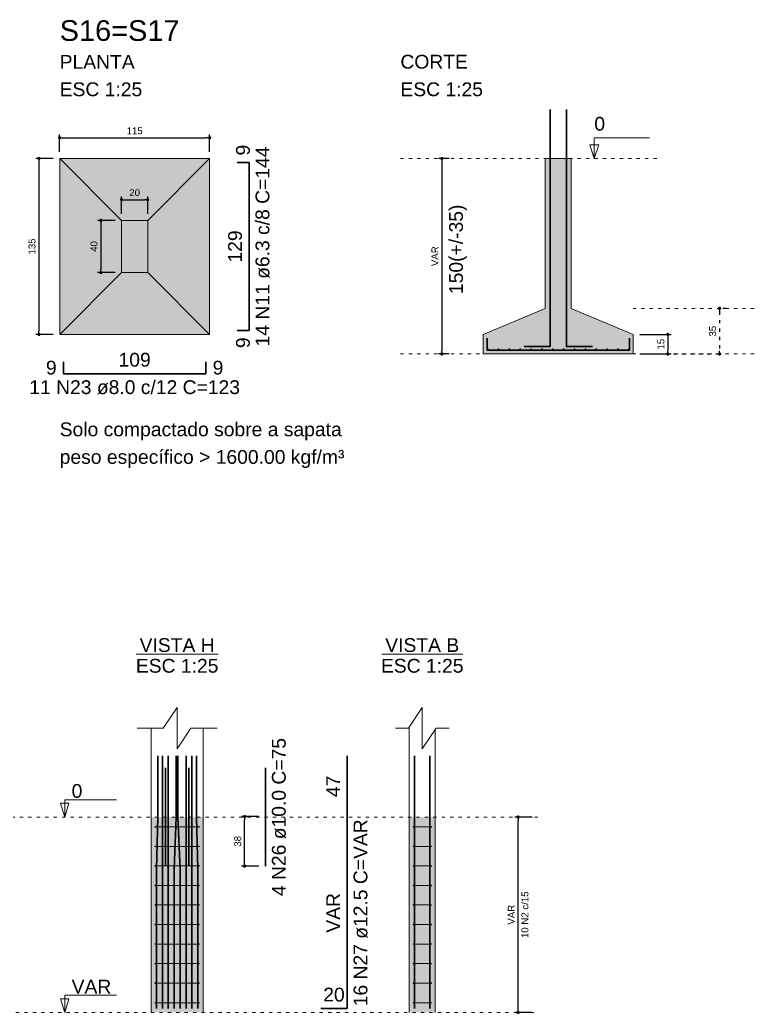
# Model space of a CAD drawing. Header units: millimetres. Extents: x 180 to 11148, y -1598 to 1045.
# Drawn here: x 762.21 to 784.72, y 10.44 to 40.96 of the extents above; entities that cross this region are included whole.
import ezdxf

# ---------------------------------------------------------------- set-up
doc = ezdxf.new("R2010")
doc.units = ezdxf.units.MM
doc.header["$MEASUREMENT"] = 0
doc.linetypes.add('DOT2', pattern=[3.175, 0, -3.175])
for name, color, linetype, lineweight in [('Descrição da armadura', 7, 'Continuous', 5), ('DT-Armadura', 2, 'Continuous', 30), ('DT-Barras na forma', 2, 'Continuous', 30), ('DT-Barras no corte', 5, 'Continuous', 5), ('DT-Barras rebatidas', 2, 'Continuous', 30), ('DT-Cotas', 9, 'Continuous', 5), ('DT-Estribos na forma', 5, 'Continuous', 5), ('DT-Forma', 5, 'Continuous', 5), ('DT-Hachura sapatas em corte', 43, 'Continuous', 5), ('DT-Hachura sapatas em planta', 43, 'Continuous', 5), ('DT-Hachura vista pilares', 252, 'Continuous', 5), ('DT-Pontilhado', 9, 'DOT2', 5), ('DT-Textos', 7, 'Continuous', 5), ('DT-Título', 3, 'Continuous', 20), ('Textos armaduras', 7, 'Continuous', 5)]:
    doc.layers.add(name, color=color, linetype=linetype, lineweight=lineweight)
doc.styles.add('Arial', font='arial.ttf')
doc.dimstyles.new('UM_25.000000', dxfattribs={"dimtxt": 0.18, "dimasz": 0.1, "dimexe": 0.1, "dimexo": 0.2, "dimgap": 0, "dimtad": 1, "dimtih": 1, "dimtoh": 1, "dimdec": 1, "dimlfac": 25, "dimzin": 0, "dimdsep": 46, "dimtxsty": 'Standard', "dimcen": 0.09, "dimdle": 0.1, "dimadec": 1, "dimazin": 2, "dimtfac": 1, "dimtdec": 4, "dimtofl": 0, "dimtmove": 0, "dimatfit": 3, "dimfxl": 1, "dimtolj": 1, "dimarcsym": 0})

# ---------------------------------------------------------------- blocks, each defined once
blk = doc.blocks.new('_Dot')
at = {"color": 0, "linetype": 'ByBlock', "lineweight": -2}
blk.add_line((-0.5, 0), (-1, 0), dxfattribs=at)
at = {"color": 0, "linetype": 'ByBlock', "const_width": 0.5}
blk.add_lwpolyline([(-0.25, 0, 1), (0.25, 0, 1)], format="xyb", close=True, dxfattribs=at)
blk = doc.blocks.new('*D135')
at = {"layer": 'Defpoints', "color": 0, "transparency": 16777216}
for p in [(763.425, 36.701), (762.79, 31.301), (763.425, 31.301)]:
    blk.add_point(p, dxfattribs=at)
at = {"layer": 'DT-Cotas', "color": 0, "lineweight": -2, "transparency": 16777216}
for p, q in [((763.225, 36.701), (762.69, 36.701)), ((762.79, 36.601), (762.79, 31.401)), ((763.225, 31.301), (762.69, 31.301))]:
    blk.add_line(p, q, dxfattribs=at)
at = {"layer": 'DT-Cotas', "color": 0, "lineweight": -2, "transparency": 16777216, "xscale": 0.1000000014901161, "yscale": 0.1000000014901161, "zscale": 0.1000000014901161}
for p, rotation in [((762.79, 36.701), 90), ((762.79, 31.301), 270)]:
    blk.add_blockref('_Dot', p, dxfattribs=dict(at, rotation=rotation))
at = {"layer": 'DT-Cotas', "transparency": 16777216, "insert": (762.578, 34.001), "char_height": 0.2118, "attachment_point": 5, "rotation": 90, "style": 'Arial'}
blk.add_mtext('\\A1;135', dxfattribs=at)
blk = doc.blocks.new('*D136')
at = {"layer": 'Defpoints', "color": 0, "transparency": 16777216}
for p in [(768.025, 37.337), (763.425, 36.701), (768.025, 36.701)]:
    blk.add_point(p, dxfattribs=at)
at = {"layer": 'DT-Cotas', "color": 0, "lineweight": -2, "transparency": 16777216}
for p, q in [((763.425, 36.901), (763.425, 37.437)), ((763.525, 37.337), (767.925, 37.337)), ((768.025, 36.901), (768.025, 37.437))]:
    blk.add_line(p, q, dxfattribs=at)
at = {"layer": 'DT-Cotas', "color": 0, "lineweight": -2, "transparency": 16777216, "xscale": 0.1000000014901161, "yscale": 0.1000000014901161, "zscale": 0.1000000014901161, "rotation": 180}
blk.add_blockref('_Dot', (763.425, 37.337), dxfattribs=at)
at = {"layer": 'DT-Cotas', "color": 0, "lineweight": -2, "transparency": 16777216, "xscale": 0.1000000014901161, "yscale": 0.1000000014901161, "zscale": 0.1000000014901161}
blk.add_blockref('_Dot', (768.025, 37.337), dxfattribs=at)
at = {"layer": 'DT-Cotas', "transparency": 16777216, "insert": (765.725, 37.549), "char_height": 0.2118, "attachment_point": 5, "rotation": 0.0057, "style": 'Arial'}
blk.add_mtext('\\A1;115', dxfattribs=at)
blk = doc.blocks.new('*D137')
at = {"layer": 'Defpoints', "color": 0, "transparency": 16777216}
for p in [(765.325, 34.801), (764.69, 33.201), (765.325, 33.201)]:
    blk.add_point(p, dxfattribs=at)
at = {"layer": 'DT-Cotas', "color": 0, "lineweight": -2, "transparency": 16777216}
for p, q in [((765.125, 34.801), (764.59, 34.801)), ((764.69, 34.701), (764.69, 33.301)), ((765.125, 33.201), (764.59, 33.201))]:
    blk.add_line(p, q, dxfattribs=at)
at = {"layer": 'DT-Cotas', "color": 0, "lineweight": -2, "transparency": 16777216, "xscale": 0.1000000014901161, "yscale": 0.1000000014901161, "zscale": 0.1000000014901161}
for p, rotation in [((764.69, 34.801), 90), ((764.69, 33.201), 270)]:
    blk.add_blockref('_Dot', p, dxfattribs=dict(at, rotation=rotation))
at = {"layer": 'DT-Cotas', "transparency": 16777216, "insert": (764.478, 34.001), "char_height": 0.2118, "attachment_point": 5, "rotation": 90, "style": 'Arial'}
blk.add_mtext('\\A1;40', dxfattribs=at)
blk = doc.blocks.new('*D138')
at = {"layer": 'Defpoints', "color": 0, "transparency": 16777216}
for p in [(766.125, 35.437), (765.325, 34.801), (766.125, 34.801)]:
    blk.add_point(p, dxfattribs=at)
at = {"layer": 'DT-Cotas', "color": 0, "lineweight": -2, "transparency": 16777216}
for p, q in [((765.325, 35.001), (765.325, 35.537)), ((765.425, 35.437), (766.025, 35.437)), ((766.125, 35.001), (766.125, 35.537))]:
    blk.add_line(p, q, dxfattribs=at)
at = {"layer": 'DT-Cotas', "color": 0, "lineweight": -2, "transparency": 16777216, "xscale": 0.1000000014901161, "yscale": 0.1000000014901161, "zscale": 0.1000000014901161, "rotation": 180}
blk.add_blockref('_Dot', (765.325, 35.437), dxfattribs=at)
at = {"layer": 'DT-Cotas', "color": 0, "lineweight": -2, "transparency": 16777216, "xscale": 0.1000000014901161, "yscale": 0.1000000014901161, "zscale": 0.1000000014901161}
blk.add_blockref('_Dot', (766.125, 35.437), dxfattribs=at)
at = {"layer": 'DT-Cotas', "transparency": 16777216, "insert": (765.725, 35.649), "char_height": 0.2118, "attachment_point": 5, "rotation": 0.0057, "style": 'Arial'}
blk.add_mtext('\\A1;20', dxfattribs=at)
blk = doc.blocks.new('*D139')
at = {"layer": 'Defpoints', "color": 0, "transparency": 16777216}
for p in [(775.57, 36.701), (775.147, 30.701), (775.57, 30.701)]:
    blk.add_point(p, dxfattribs=at)
at = {"layer": 'DT-Cotas', "color": 0, "lineweight": -2, "transparency": 16777216}
for p, q in [((775.37, 36.701), (775.047, 36.701)), ((775.147, 36.601), (775.147, 30.801)), ((775.37, 30.701), (775.047, 30.701))]:
    blk.add_line(p, q, dxfattribs=at)
at = {"layer": 'DT-Cotas', "color": 0, "lineweight": -2, "transparency": 16777216, "xscale": 0.1000000014901161, "yscale": 0.1000000014901161, "zscale": 0.1000000014901161}
for p, rotation in [((775.147, 36.701), 90), ((775.147, 30.701), 270)]:
    blk.add_blockref('_Dot', p, dxfattribs=dict(at, rotation=rotation))
at = {"layer": 'DT-Cotas', "transparency": 16777216, "insert": (774.935, 33.701), "char_height": 0.2118, "attachment_point": 5, "rotation": 90, "style": 'Arial'}
blk.add_mtext('\\A1;VAR', dxfattribs=at)
blk = doc.blocks.new('*D140')
at = {"layer": 'Defpoints', "color": 0, "transparency": 16777216}
for p in [(781.017, 31.301), (781.017, 30.701), (782.076, 30.701)]:
    blk.add_point(p, dxfattribs=at)
at = {"layer": 'DT-Cotas', "color": 0, "lineweight": -2, "transparency": 16777216}
for p, q in [((781.217, 31.301), (782.176, 31.301)), ((782.076, 31.201), (782.076, 30.801)), ((781.217, 30.701), (782.176, 30.701))]:
    blk.add_line(p, q, dxfattribs=at)
at = {"layer": 'DT-Cotas', "color": 0, "lineweight": -2, "transparency": 16777216, "xscale": 0.1000000014901161, "yscale": 0.1000000014901161, "zscale": 0.1000000014901161}
for p, rotation in [((782.076, 31.301), 90), ((782.076, 30.701), 270)]:
    blk.add_blockref('_Dot', p, dxfattribs=dict(at, rotation=rotation))
at = {"layer": 'DT-Cotas', "transparency": 16777216, "insert": (781.865, 31.001), "char_height": 0.2118, "attachment_point": 5, "rotation": 90, "style": 'Arial'}
blk.add_mtext('\\A1;15', dxfattribs=at)
blk = doc.blocks.new('*D141')
at = {"layer": 'Defpoints', "color": 0, "ltscale": 0.05, "transparency": 16777216}
for p in [(783.665, 32.101), (781.017, 30.701), (783.665, 30.701)]:
    blk.add_point(p, dxfattribs=at)
at = {"layer": 'DT-Pontilhado', "color": 0, "lineweight": -2, "ltscale": 0.05, "transparency": 16777216}
for p, q in [((783.865, 32.101), (783.765, 32.101)), ((783.665, 32.001), (783.665, 30.801)), ((781.217, 30.701), (783.765, 30.701))]:
    blk.add_line(p, q, dxfattribs=at)
at = {"layer": 'DT-Pontilhado', "color": 0, "lineweight": -2, "ltscale": 0.05, "transparency": 16777216, "xscale": 0.1000000014901161, "yscale": 0.1000000014901161, "zscale": 0.1000000014901161}
for p, rotation in [((783.665, 32.101), 90), ((783.665, 30.701), 270)]:
    blk.add_blockref('_Dot', p, dxfattribs=dict(at, rotation=rotation))
at = {"layer": 'DT-Pontilhado', "ltscale": 0.05, "transparency": 16777216, "insert": (783.453, 31.401), "char_height": 0.2118, "attachment_point": 5, "rotation": 90, "style": 'Arial'}
blk.add_mtext('\\A1;35', dxfattribs=at)
blk = doc.blocks.new('*D194')
at = {"layer": 'Defpoints', "color": 0, "transparency": 16777216}
for p in [(769.099, 16.5), (769.734, 16.5), (769.734, 14.98)]:
    blk.add_point(p, dxfattribs=at)
at = {"layer": 'DT-Cotas', "color": 0, "lineweight": -2, "transparency": 16777216}
for p, q in [((769.534, 16.5), (768.999, 16.5)), ((769.099, 15.08), (769.099, 16.4)), ((769.534, 14.98), (768.999, 14.98))]:
    blk.add_line(p, q, dxfattribs=at)
at = {"layer": 'DT-Cotas', "color": 0, "lineweight": -2, "transparency": 16777216, "xscale": 0.1000000014901161, "yscale": 0.1000000014901161, "zscale": 0.1000000014901161}
for p, rotation in [((769.099, 16.5), 90), ((769.099, 14.98), 270)]:
    blk.add_blockref('_Dot', p, dxfattribs=dict(at, rotation=rotation))
at = {"layer": 'DT-Cotas', "transparency": 16777216, "insert": (768.887, 15.74), "char_height": 0.2118, "attachment_point": 5, "rotation": 90, "style": 'Arial'}
blk.add_mtext('\\A1;38', dxfattribs=at)
blk = doc.blocks.new('*D195')
at = {"layer": 'Defpoints', "color": 0, "transparency": 16777216}
for p in [(777.486, 16.486), (778.122, 16.486), (778.122, 10.486)]:
    blk.add_point(p, dxfattribs=at)
at = {"layer": 'DT-Cotas', "color": 0, "lineweight": -2, "transparency": 16777216}
for p, q in [((777.922, 16.486), (777.386, 16.486)), ((777.486, 10.586), (777.486, 16.386)), ((777.922, 10.486), (777.386, 10.486))]:
    blk.add_line(p, q, dxfattribs=at)
at = {"layer": 'DT-Cotas', "color": 0, "lineweight": -2, "transparency": 16777216, "xscale": 0.1000000014901161, "yscale": 0.1000000014901161, "zscale": 0.1000000014901161}
for p, rotation in [((777.486, 16.486), 90), ((777.486, 10.486), 270)]:
    blk.add_blockref('_Dot', p, dxfattribs=dict(at, rotation=rotation))
blk = doc.blocks.new('*D196')
at = {"layer": 'Defpoints', "color": 0, "transparency": 16777216}
for p in [(777.486, 16.486), (778.122, 16.486), (778.122, 10.486)]:
    blk.add_point(p, dxfattribs=at)
at = {"layer": 'DT-Cotas', "color": 0, "lineweight": -2, "transparency": 16777216}
for p, q in [((777.922, 16.486), (777.386, 16.486)), ((777.486, 10.586), (777.486, 16.386)), ((777.922, 10.486), (777.386, 10.486))]:
    blk.add_line(p, q, dxfattribs=at)
at = {"layer": 'DT-Cotas', "color": 0, "lineweight": -2, "transparency": 16777216, "xscale": 0.1000000014901161, "yscale": 0.1000000014901161, "zscale": 0.1000000014901161}
for p, rotation in [((777.486, 16.486), 90), ((777.486, 10.486), 270)]:
    blk.add_blockref('_Dot', p, dxfattribs=dict(at, rotation=rotation))

msp = doc.modelspace()

# ---------------------------------------------------------------- hatches: boundary and pattern name
at = {"layer": 'DT-Hachura sapatas em corte', "linetype": 'Continuous'}
msp.add_hatch(color=256, dxfattribs=at).paths.add_polyline_path([(778.3175, 32.1013), (778.3175, 32.1013), (776.4175, 31.3013), (776.4175, 30.7013), (781.0175, 30.7013), (781.0175, 31.3013), (779.1175, 32.1013), (779.1175, 32.1013), (779.1175, 36.7013), (778.3175, 36.7013), (778.3175, 32.1013)])
at = {"layer": 'DT-Hachura sapatas em planta', "linetype": 'Continuous'}
msp.add_hatch(color=256, dxfattribs=at).paths.add_polyline_path([(763.4254, 31.3013), (768.0254, 31.3013), (768.0254, 36.7013), (763.4254, 36.7013), (763.4254, 31.3013)])
at = {"layer": 'DT-Hachura vista pilares', "linetype": 'Continuous'}
for points in [[(766.2281, 10.4863), (766.2281, 16.4863), (767.8281, 16.4863), (767.8281, 10.4863), (766.2281, 10.4863)], [(774.1449, 10.4863), (774.1449, 16.4863), (774.9449, 16.4863), (774.9449, 10.4863), (774.1449, 10.4863)]]:
    msp.add_hatch(color=256, dxfattribs=at).paths.add_polyline_path(points)

# ---------------------------------------------------------------- linework, layer by layer
at = {"layer": 'DT-Armadura'}
for p, q in [((769.2326, 36.5813), (768.8726, 36.5813)), ((769.2326, 31.4213), (769.2326, 36.5813)), ((768.8726, 31.4213), (769.2326, 31.4213)), ((763.5454, 30.4541), (763.5454, 30.0941)), ((767.9054, 30.0941), (767.9054, 30.4541)), ((763.5454, 30.0941), (767.9054, 30.0941))]:
    msp.add_line(p, q, dxfattribs=at)
for points in [[(778.4675, 38.2081), (778.4675, 30.9263), (777.6675, 30.9263)], [(778.9675, 38.2081), (778.9675, 30.9263), (779.7675, 30.9263)], [(776.5375, 31.1813), (776.5375, 30.8213), (780.8975, 30.8213), (780.8975, 31.1813)]]:
    msp.add_lwpolyline(points, dxfattribs=at)
at = {"layer": 'DT-Barras na forma'}
for points in [[(766.3931, 10.6063), (766.3931, 14.8863), (766.4331, 16.4863), (766.4331, 18.3697)], [(766.5745, 10.6063), (766.5745, 14.8863), (766.5753, 16.4863), (766.5753, 18.3697)], [(766.7559, 10.6063), (766.7559, 16.4863), (766.7559, 18.3697)], [(766.9374, 10.6063), (766.9374, 14.8863), (767.002, 16.4863), (767.002, 18.3697)], [(767.1188, 10.6063), (767.1188, 14.8863), (767.0542, 16.4863), (767.0542, 18.3697)], [(767.3002, 10.6063), (767.3002, 16.4863), (767.3002, 18.3697)], [(767.4816, 10.6063), (767.4816, 14.8863), (767.4808, 16.4863), (767.4808, 18.3697)], [(767.6631, 10.6063), (767.6631, 14.8863), (767.6231, 16.4863), (767.6231, 18.3697)], [(774.3099, 10.6063), (774.3099, 14.8863), (774.3099, 16.4863), (774.3099, 18.3697)], [(774.7799, 10.6063), (774.7799, 14.8863), (774.7799, 16.4863), (774.7799, 18.3697)], [(766.6725, 14.9796), (766.6725, 17.9931)], [(767.3836, 14.9796), (767.3836, 17.9931)]]:
    msp.add_lwpolyline(points, dxfattribs=at)
at = {"layer": 'DT-Barras no corte'}
for centre in [(776.5501, 30.8479), (776.8835, 30.8479), (777.217, 30.8479), (777.5504, 30.8479), (777.8839, 30.8479), (778.2173, 30.8479), (778.5507, 30.8479), (778.8842, 30.8479), (779.2176, 30.8479), (779.5511, 30.8479), (779.8845, 30.8479), (780.218, 30.8479), (780.5514, 30.8479), (780.8849, 30.8479)]:
    msp.add_circle(centre, 0.0126, dxfattribs=at)
at = {"layer": 'DT-Barras rebatidas'}
for p, q in [((772.2387, 16.4863), (772.2387, 18.3697)), ((769.7343, 14.9796), (769.7343, 17.9931)), ((772.2387, 10.6063), (772.2387, 16.4863)), ((771.4387, 10.6063), (772.2387, 10.6063))]:
    msp.add_line(p, q, dxfattribs=at)
at = {"layer": 'DT-Cotas'}
for points in [[(765.8045, 19.2169), (766.6045, 19.2169), (767.0281, 19.8523), (767.0281, 18.5815), (767.4517, 19.2169), (768.2517, 19.2169)], [(773.7213, 19.2169), (774.1213, 19.2169), (774.5449, 19.8523), (774.5449, 18.5815), (774.9685, 19.2169), (775.3685, 19.2169)]]:
    msp.add_lwpolyline(points, dxfattribs=at)
at = {"layer": 'DT-Estribos na forma'}
for p, q in [((766.3581, 16.1863), (767.6981, 16.1863)), ((774.2749, 16.1863), (774.8149, 16.1863)), ((766.3581, 15.5863), (767.6981, 15.5863)), ((774.2749, 15.5863), (774.8149, 15.5863)), ((766.3581, 14.9863), (767.6981, 14.9863)), ((774.2749, 14.9863), (774.8149, 14.9863)), ((766.3581, 14.3863), (767.6981, 14.3863)), ((774.2749, 14.3863), (774.8149, 14.3863)), ((766.3581, 13.7863), (767.6981, 13.7863)), ((774.2749, 13.7863), (774.8149, 13.7863)), ((766.3581, 13.1863), (767.6981, 13.1863)), ((774.2749, 13.1863), (774.8149, 13.1863)), ((766.3581, 12.5863), (767.6981, 12.5863)), ((774.2749, 12.5863), (774.8149, 12.5863)), ((766.3581, 11.9863), (767.6981, 11.9863)), ((774.2749, 11.9863), (774.8149, 11.9863)), ((766.3581, 11.3863), (767.6981, 11.3863)), ((774.2749, 11.3863), (774.8149, 11.3863)), ((766.3581, 10.7863), (767.6981, 10.7863)), ((774.2749, 10.7863), (774.8149, 10.7863))]:
    msp.add_line(p, q, dxfattribs=at)
for centre in [(766.3581, 16.1863), (767.6981, 16.1863), (774.2749, 16.1863), (774.8149, 16.1863), (766.3581, 15.5863), (767.6981, 15.5863), (774.2749, 15.5863), (774.8149, 15.5863), (766.3581, 14.9863), (767.6981, 14.9863), (774.2749, 14.9863), (774.8149, 14.9863), (766.3581, 14.3863), (767.6981, 14.3863), (774.2749, 14.3863), (774.8149, 14.3863), (766.3581, 13.7863), (767.6981, 13.7863), (774.2749, 13.7863), (774.8149, 13.7863), (766.3581, 13.1863), (767.6981, 13.1863), (774.2749, 13.1863), (774.8149, 13.1863), (766.3581, 12.5863), (767.6981, 12.5863), (774.2749, 12.5863), (774.8149, 12.5863), (766.3581, 11.9863), (767.6981, 11.9863), (774.2749, 11.9863), (774.8149, 11.9863), (766.3581, 11.3863), (767.6981, 11.3863), (774.2749, 11.3863), (774.8149, 11.3863), (766.3581, 10.7863), (767.6981, 10.7863), (774.2749, 10.7863), (774.8149, 10.7863)]:
    msp.add_circle(centre, 0.01, dxfattribs=at)
at = {"layer": 'DT-Forma'}
for p, q in [((763.4254, 36.7013), (765.3254, 34.8013)), ((768.0254, 36.7013), (766.1254, 34.8013)), ((763.4254, 31.3013), (765.3254, 33.2013)), ((763.4254, 31.3013), (765.3254, 33.2013)), ((768.0254, 31.3013), (766.1254, 33.2013)), ((774.1449, 16.4863), (774.1449, 19.2523)), ((766.2281, 16.4863), (766.2281, 19.2169)), ((767.8281, 16.4863), (767.8281, 19.2169)), ((774.9449, 16.4863), (774.9449, 19.1815)), ((766.2281, 10.4863), (766.2281, 16.4863)), ((767.8281, 10.4863), (767.8281, 16.4863)), ((774.1449, 10.4863), (774.1449, 16.4863)), ((774.9449, 10.4863), (774.9449, 16.4863))]:
    msp.add_line(p, q, dxfattribs=at)
for points in [[(763.4254, 31.3013), (768.0254, 31.3013), (768.0254, 36.7013), (763.4254, 36.7013), (763.4254, 31.3013)], [(778.3175, 32.1013), (778.3175, 32.1013), (776.4175, 31.3013), (776.4175, 30.7013), (781.0175, 30.7013), (781.0175, 31.3013), (779.1175, 32.1013), (779.1175, 32.1013), (779.1175, 36.7013), (778.3175, 36.7013), (778.3175, 32.1013)], [(765.3254, 33.2013), (766.1254, 33.2013), (766.1254, 34.8013), (765.3254, 34.8013), (765.3254, 33.2013)]]:
    msp.add_lwpolyline(points, close=True, dxfattribs=at)
at = {"layer": 'DT-Pontilhado', "ltscale": 0.05}
for p, q in [((773.8759, 36.7013), (781.8647, 36.7013)), ((784.724, 32.1013), (781.0175, 32.1013)), ((773.8759, 30.7013), (776.4175, 30.7013)), ((784.724, 30.7013), (781.0175, 30.7013)), ((754.7013, 16.4863), (778.1219, 16.4863)), ((760.7904, 10.4863), (778.1219, 10.4863))]:
    msp.add_line(p, q, dxfattribs=at)
at = {"layer": 'DT-Textos'}
for p, q in [((765.7683, 21.4832), (768.2878, 21.4832)), ((773.3015, 21.4832), (775.7882, 21.4832))]:
    msp.add_line(p, q, dxfattribs=at)
for points in [[(779.8235, 36.7013), (779.8235, 37.3367), (781.5179, 37.3367)], [(763.5806, 16.4863), (763.7076, 16.9099), (763.4535, 16.9099), (763.5806, 16.4863), (763.5806, 17.0158), (765.1691, 17.0158)], [(763.5806, 10.4863), (763.7076, 10.9099), (763.4535, 10.9099), (763.5806, 10.4863), (763.5806, 11.0158), (765.1691, 11.0158)]]:
    msp.add_lwpolyline(points, dxfattribs=at)
msp.add_lwpolyline([(779.9647, 37.1249), (779.8235, 36.7013), (779.6823, 37.1249), (779.9647, 37.1249)], close=True, dxfattribs=at)

# ---------------------------------------------------------------- texts
at = {"layer": 'Descrição da armadura', "linetype": 'Continuous', "attachment_point": 8, "rotation": 90, "line_spacing_factor": 0.798, "style": 'Arial'}
for s, insert, char_height, width in [('14 N11 ø6.3 c/8 C=144', (769.868, 34.0013), 0.4236, 12.301814), ('4 N26 ø10.0 C=75', (770.3697, 16.4863), 0.4236, 9.7294), ('16 N27 ø12.5 C=VAR', (772.8741, 13.5463), 0.4236, 11.509232), ('10 N2 c/15', (777.8042, 13.4863), 0.2118, 2.869342)]:
    msp.add_mtext(s, dxfattribs=dict(at, insert=insert, char_height=char_height, width=width))
at = {"layer": 'Descrição da armadura', "linetype": 'Continuous', "insert": (765.7254, 29.4587), "char_height": 0.4236, "width": 12.961719, "attachment_point": 8, "line_spacing_factor": 0.798, "style": 'Arial'}
msp.add_mtext('11 N23 ø8.0 c/12 C=123', dxfattribs=at)
at = {"layer": 'DT-Cotas', "insert": (775.9217, 33.9127), "char_height": 0.4236, "width": 5.129285, "attachment_point": 8, "rotation": 90, "line_spacing_factor": 0.798, "style": 'Arial'}
msp.add_mtext('150(+/-35)', dxfattribs=at)
at = {"layer": 'DT-Cotas', "linetype": 'Continuous', "insert": (777.3806, 13.4863), "char_height": 0.2118, "width": 1.219868, "attachment_point": 8, "rotation": 90, "line_spacing_factor": 0.798, "style": 'Arial'}
msp.add_mtext('VAR', dxfattribs=at)
at = {"layer": 'DT-Textos', "char_height": 0.4236, "attachment_point": 7, "line_spacing_factor": 0.798, "style": 'Arial'}
for s, insert, width in [('PLANTA', (763.4254, 39.4547), 4.298866), ('CORTE', (773.8759, 39.4547), 3.867738), ('ESC 1:25', (763.4254, 38.6075), 4.729993), ('ESC 1:25', (773.8759, 38.6075), 4.729993), ('0', (779.8235, 37.5485), 0.614586), ('Solo compactado sobre a sapata', (763.4257, 28.0477), 16.156763), ('peso específico > 1600.00 kgf/m³', (763.4257, 27.2007), 16.309465), ('0', (763.7924, 17.0688), 0.614586), ('VAR', (763.7924, 11.0688), 2.272188)]:
    msp.add_mtext(s, dxfattribs=dict(at, insert=insert, width=width))
at = {"layer": 'DT-Textos', "linetype": 'Continuous', "char_height": 0.4236, "attachment_point": 8, "line_spacing_factor": 0.798, "style": 'Arial'}
for s, insert, width in [('VISTA H', (767.0281, 21.5467), 4.298326), ('VISTA B', (774.5449, 21.5467), 4.237353), ('ESC 1:25', (767.0281, 20.9113), 4.729993), ('ESC 1:25', (774.5449, 20.9113), 4.729993)]:
    msp.add_mtext(s, dxfattribs=dict(at, insert=insert, width=width))
at = {"layer": 'DT-Título', "insert": (763.4254, 40.3019), "char_height": 0.6354, "width": 7.629717, "attachment_point": 7, "line_spacing_factor": 0.798, "style": 'Arial'}
msp.add_mtext('S16=S17', dxfattribs=at)
at = {"layer": 'Textos armaduras', "linetype": 'Continuous', "char_height": 0.4236, "attachment_point": 7, "rotation": 90, "line_spacing_factor": 0.798, "style": 'Arial'}
for s, insert, width in [('9', (769.2644, 36.7931), 0.659905), ('129', (769.0208, 33.5064), 1.979715), ('9', (769.2644, 30.8796), 0.659905), ('47', (772.0269, 17.0981), 1.31981), ('VAR', (772.0269, 12.9364), 2.439737)]:
    msp.add_mtext(s, dxfattribs=dict(at, insert=insert, width=width))
at = {"layer": 'Textos armaduras', "linetype": 'Continuous', "char_height": 0.4236, "attachment_point": 7, "line_spacing_factor": 0.798, "style": 'Arial'}
for s, insert, width in [('109', (765.2305, 30.3059), 1.979715), ('9', (763.0037, 30.0623), 0.659905), ('9', (768.1172, 30.0623), 0.659905), ('20', (771.5087, 10.8181), 1.31981)]:
    msp.add_mtext(s, dxfattribs=dict(at, insert=insert, width=width))

# ---------------------------------------------------------------- dimensions: what is measured, and where the dimension line sits
at = {"layer": 'DT-Cotas'}
for base, p1, p2, picture, middle in [((768.0254, 37.3367), (763.4254, 36.7013), (768.0254, 36.7013), '*D136', (765.7254, 37.5485)), ((766.1254, 35.4367), (765.3254, 34.8013), (766.1254, 34.8013), '*D138', (765.7254, 35.6485))]:
    dim = msp.add_linear_dim(base=base, p1=p1, p2=p2, dimstyle='UM_25.000000', override={"dimtxt": 0.2118, "dimasz": 0.1, "dimexe": 0.1, "dimexo": 0.2, "dimtad": 1, "dimtih": 0, "dimtoh": 0, "dimdec": 1, "dimlfac": 25, "dimzin": 8, "dimtxsty": 'Arial', "dimblk": 'Dot', "dimblk1": 'Dot', "dimblk2": 'Dot', "dimsah": 1, "dimdle": 0.1, "dimse1": 0, "dimse2": 0, "dimclrt": 256, "dimadec": 1, "dimazin": 3, "dimtmove": 2, "dimldrblk": 'Dot'}, dxfattribs=at)
    dim.commit()
    dim.dimension.update_dxf_attribs({"geometry": picture, "text_midpoint": middle, "dimtype": 160, "text_rotation": 0.00573})
for base, p1, p2, picture, middle in [((762.79, 31.3013), (763.4254, 36.7013), (763.4254, 31.3013), '*D135', (762.5782, 34.0013)), ((764.69, 33.2013), (765.3254, 34.8013), (765.3254, 33.2013), '*D137', (764.4782, 34.0013)), ((782.0765, 30.7013), (781.0175, 31.3013), (781.0175, 30.7013), '*D140', (781.8647, 31.0013)), ((769.0989, 16.4996), (769.7343, 14.9796), (769.7343, 16.4996), '*D194', (768.8871, 15.7396))]:
    dim = msp.add_linear_dim(base=base, p1=p1, p2=p2, angle=90, dimstyle='UM_25.000000', override={"dimtxt": 0.2118, "dimasz": 0.1, "dimexe": 0.1, "dimexo": 0.2, "dimtad": 1, "dimtih": 0, "dimtoh": 0, "dimdec": 1, "dimlfac": 25, "dimzin": 8, "dimtxsty": 'Arial', "dimblk": 'Dot', "dimblk1": 'Dot', "dimblk2": 'Dot', "dimsah": 1, "dimdle": 0.1, "dimse1": 0, "dimse2": 0, "dimclrt": 256, "dimadec": 1, "dimazin": 3, "dimtmove": 2, "dimldrblk": 'Dot'}, dxfattribs=at)
    dim.commit()
    dim.dimension.update_dxf_attribs({"geometry": picture, "text_midpoint": middle, "dimtype": 160, "text_rotation": 90})
for base, p1, p2, text, override, picture, middle in [((775.1467, 30.7013), (775.5703, 36.7013), (775.5703, 30.7013), 'VAR', {"dimtxt": 0.2118, "dimasz": 0.1, "dimexe": 0.1, "dimexo": 0.2, "dimtad": 1, "dimtih": 0, "dimtoh": 0, "dimdec": 1, "dimlfac": 25, "dimzin": 8, "dimtxsty": 'Arial', "dimblk": 'Dot', "dimblk1": 'Dot', "dimblk2": 'Dot', "dimsah": 1, "dimdle": 0.1, "dimse1": 0, "dimse2": 0, "dimclrt": 256, "dimadec": 1, "dimazin": 3, "dimtmove": 2, "dimldrblk": 'Dot'}, '*D139', (774.9349, 33.7013)), ((777.4865, 16.4863), (778.1219, 10.4863), (778.1219, 16.4863), ' ', {"dimtxt": 0.4236, "dimasz": 0.1, "dimexe": 0.1, "dimexo": 0.2, "dimtad": 1, "dimtih": 0, "dimtoh": 0, "dimdec": 1, "dimlfac": 25, "dimzin": 8, "dimtxsty": 'Arial', "dimblk": 'Dot', "dimblk1": 'Dot', "dimblk2": 'Dot', "dimsah": 1, "dimdle": 0.1, "dimse1": 0, "dimse2": 0, "dimclrt": 256, "dimadec": 1, "dimazin": 3, "dimtmove": 2, "dimldrblk": 'Dot'}, '*D196', (777.0629, 13.4863)), ((777.4865, 16.4863), (778.1219, 10.4863), (778.1219, 16.4863), ' ', {"dimtxt": 0.2118, "dimasz": 0.1, "dimexe": 0.1, "dimexo": 0.2, "dimtad": 1, "dimtih": 0, "dimtoh": 0, "dimdec": 1, "dimlfac": 25, "dimzin": 8, "dimtxsty": 'Arial', "dimblk": 'Dot', "dimblk1": 'Dot', "dimblk2": 'Dot', "dimsah": 1, "dimdle": 0.1, "dimse1": 0, "dimse2": 0, "dimclrt": 256, "dimadec": 1, "dimazin": 3, "dimtmove": 2, "dimldrblk": 'Dot'}, '*D195', (777.2747, 13.4863))]:
    dim = msp.add_linear_dim(base=base, p1=p1, p2=p2, angle=90, text=text, dimstyle='UM_25.000000', override=override, dxfattribs=at)
    dim.commit()
    dim.dimension.update_dxf_attribs({"geometry": picture, "text_midpoint": middle, "dimtype": 160, "text_rotation": 90})
at = {"layer": 'DT-Pontilhado', "ltscale": 0.05}
dim = msp.add_linear_dim(base=(783.665, 30.7013), p1=(783.665, 32.1013), p2=(781.0175, 30.7013), angle=90, dimstyle='UM_25.000000', override={"dimtxt": 0.2118, "dimasz": 0.1, "dimexe": 0.1, "dimexo": 0.2, "dimtad": 1, "dimtih": 0, "dimtoh": 0, "dimdec": 1, "dimlfac": 25, "dimzin": 8, "dimtxsty": 'Arial', "dimblk": 'Dot', "dimblk1": 'Dot', "dimblk2": 'Dot', "dimsah": 1, "dimdle": 0.1, "dimse1": 0, "dimse2": 0, "dimclrt": 256, "dimadec": 1, "dimazin": 3, "dimtmove": 2, "dimldrblk": 'Dot'}, dxfattribs=at)
dim.commit()
dim.dimension.update_dxf_attribs({"geometry": '*D141', "text_midpoint": (783.4532, 31.4013), "dimtype": 160, "text_rotation": 90})

doc.saveas('drawing.dxf')
